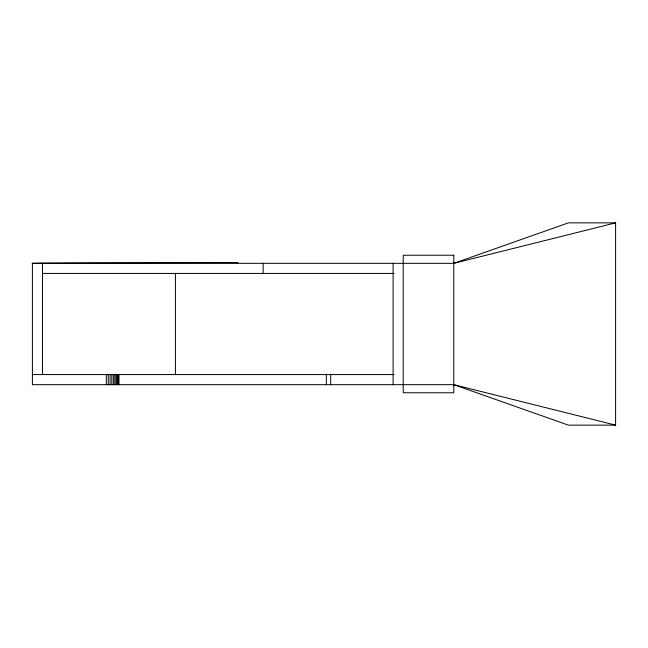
<?xml version="1.0" encoding="UTF-8"?>
<svg xmlns="http://www.w3.org/2000/svg" width="648" height="648" viewBox="0 0 648 648"><rect width="100%" height="100%" fill="white"/><g stroke="black" fill="none" stroke-linecap="round" stroke-linejoin="round"><path stroke-width="0.97" d="M106.321 374.568L106.321 384.677M453.786 263.331L568.401 222.863L615.6 222.863L615.6 425.137L568.401 425.137L453.786 384.677L32.4 384.677L32.4 263.323L453.786 263.323L615.6 222.863M42.517 273.432L394.065 273.432M32.4 374.568L394.065 374.568M453.786 384.677L615.6 425.137M393.109 263.323L393.109 384.677M330.699 374.568L330.699 384.677M326.333 374.568L326.333 384.677M263.145 263.323L263.145 273.432M175.43 273.432L175.43 374.568M118.892 374.568L118.965 384.677M118.56 374.568L118.56 384.677M117.977 374.568L117.977 384.677M117.15 374.568L117.15 384.677M116.097 374.568L116.097 384.677M114.842 374.568L114.842 384.677M113.4 374.568L113.4 384.677M111.796 374.568L111.796 384.677M110.063 374.568L110.063 384.677M108.224 374.568L108.224 384.677M42.517 263.323L42.517 374.568M32.181 263.323A206.736 0.802 0 0 1 238.035 262.594M453.786 255.231L403.218 255.231L403.218 392.769L453.786 392.769L453.786 255.231"/></g></svg>
